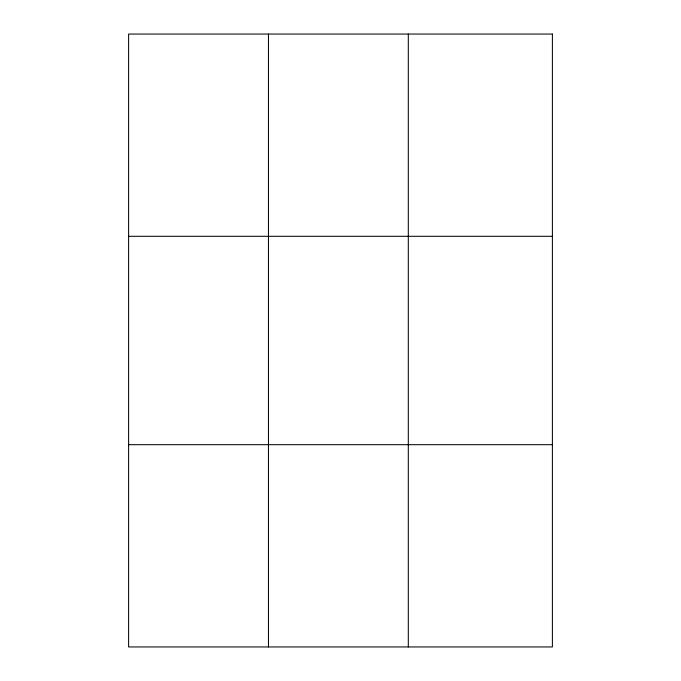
<?xml version="1.0" encoding="UTF-8"?>
<svg xmlns="http://www.w3.org/2000/svg" width="681" height="681" viewBox="0 0 681 681"><rect width="100%" height="100%" fill="white"/><g stroke="black" fill="none" stroke-linecap="round" stroke-linejoin="round"><path stroke-width="1.02" d="M268.459 34.05L268.459 646.95M408.302 34.05L408.302 646.95M128.607 236.307L552.393 236.307M128.607 444.693L552.393 444.693M552.393 34.05L552.393 646.95L128.607 646.95L128.607 34.05L552.393 34.05"/></g></svg>
